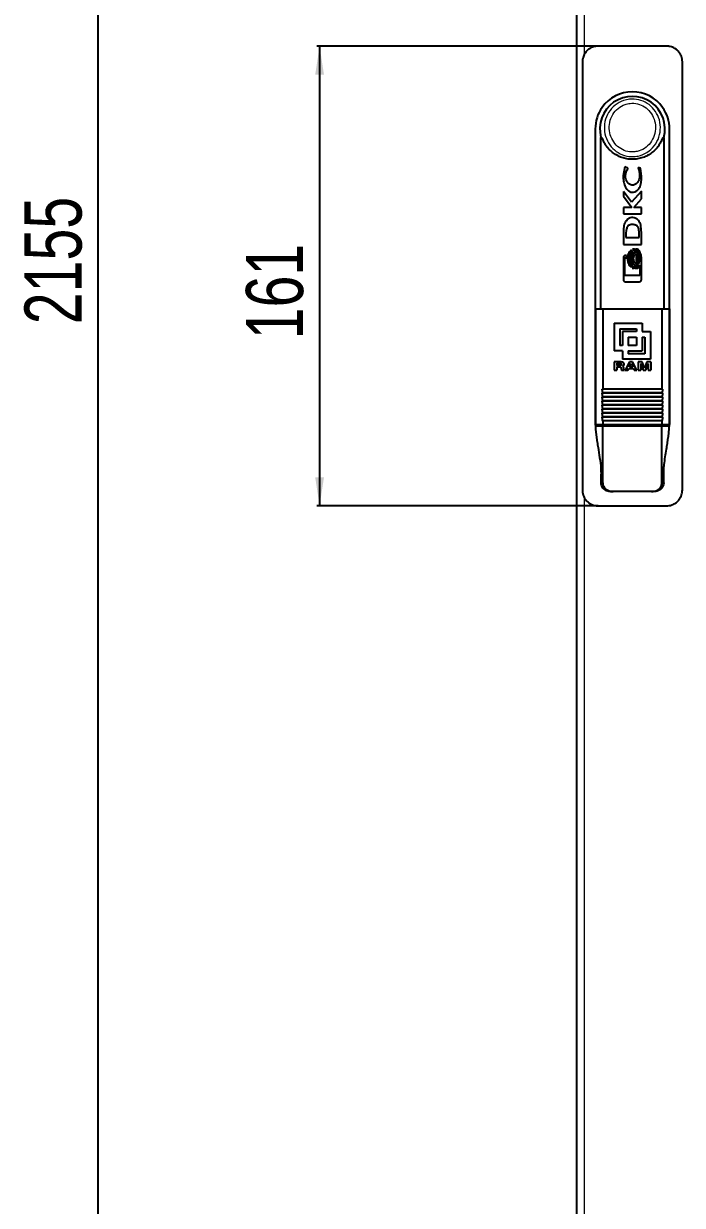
# Model space of a CAD drawing. Header units: millimetres. Extents: x -197 to 1349, y -1456 to 1043.
# Drawn here: x -197.2 to 33.4, y -529 to -115.1 of the extents above; entities that cross this region are included whole.
import ezdxf

# ---------------------------------------------------------------- set-up
doc = ezdxf.new("R2010")
doc.units = ezdxf.units.MM
doc.layers.add('FORMAT', color=7, linetype='Continuous')
doc.styles.add('SLDTEXTSTYLE0', font='TXT', dxfattribs={"width": 0.75})
doc.dimstyles.new('SLDDIMSTYLE0', dxfattribs={"dimtxt": 20, "dimasz": 10, "dimexe": 0, "dimexo": 0.0625, "dimgap": 5, "dimtad": 2, "dimdec": 1, "dimrnd": 1e-09, "dimzin": 12, "dimdsep": 46, "dimtxsty": 'SLDTEXTSTYLE0', "dimsah": 1, "dimcen": 0.09, "dimadec": 0, "dimazin": 3, "dimtfac": 1, "dimtofl": 0, "dimtmove": 0, "dimatfit": 3, "dimfxl": 0, "dimfrac": 2, "dimtolj": 1, "dimtzin": 12, "dimarcsym": 0})

# ---------------------------------------------------------------- blocks, each defined once
blk = doc.blocks.new('_D_1')
at = {"layer": 'FORMAT'}
for p, q in [((-3.58, 874.03), (-172.12, 874.03)), ((-171.12, -1280.97), (-171.12, 874.03)), ((-3.58, -1280.97), (-172.12, -1280.97))]:
    blk.add_line(p, q, dxfattribs=at)
for points in [[(-171.12, 874.03), (-172.65, 864.03), (-169.58, 864.03)], [(-171.12, -1280.97), (-169.58, -1270.97), (-172.65, -1270.97)]]:
    blk.add_solid(points, dxfattribs=at)
at = {"layer": 'FORMAT', "insert": (-196.9, -220.38), "char_height": 20, "attachment_point": 1, "rotation": 90, "style": 'SLDTEXTSTYLE0'}
blk.add_mtext('2155', dxfattribs=at)
blk = doc.blocks.new('_D_2')
at = {"layer": 'FORMAT'}
for p, q in [((3.92, -122.97), (-94.58, -122.97)), ((-93.58, -122.97), (-93.58, -283.97)), ((3.92, -283.97), (-94.58, -283.97))]:
    blk.add_line(p, q, dxfattribs=at)
for points in [[(-93.58, -122.97), (-95.12, -132.97), (-92.04, -132.97)], [(-93.58, -283.97), (-92.04, -273.97), (-95.12, -273.97)]]:
    blk.add_solid(points, dxfattribs=at)
at = {"layer": 'FORMAT', "insert": (-119.36, -225.64), "char_height": 20, "attachment_point": 1, "rotation": 90, "style": 'SLDTEXTSTYLE0'}
blk.add_mtext('161', dxfattribs=at)

msp = doc.modelspace()

# ---------------------------------------------------------------- linework, layer by layer
at = {"color": 7, "linetype": 'Continuous', "lineweight": 25}
for p, q in [((-3.57, -1280.97), (-3.57, 874.03)), ((27.93, -122.97), (3.93, -122.97)), ((-1.57, -128.47), (-1.57, -278.47)), ((33.43, -278.47), (33.43, -128.47)), ((2.93, -151.97), (2.93, -254.97)), ((28.93, -254.97), (28.93, -151.97)), ((4.93, -214.97), (4.93, -154.97)), ((4.93, -154.97), (4.93, -154.97)), ((26.93, -154.97), (26.93, -214.97)), ((26.93, -154.97), (26.93, -154.97)), ((13.23, -165.3), (12.7, -168.45)), ((14.31, -165.67), (13.23, -165.3)), ((18.72, -165.7), (17.91, -165.42)), ((17.91, -165.42), (17.91, -165.65)), ((14.31, -165.97), (14.31, -165.67)), ((19.15, -168.48), (18.72, -165.7)), ((19.07, -173.76), (15.57, -177.64)), ((19.07, -176.5), (19.07, -173.76)), ((15.57, -177.64), (12.78, -173.85)), ((12.78, -173.85), (12.78, -175.54)), ((12.78, -175.54), (15.74, -179.53)), ((16.43, -179.53), (19.07, -176.5)), ((15.74, -179.53), (12.78, -179.53)), ((12.78, -179.53), (12.78, -181.76)), ((12.78, -181.76), (19.07, -181.76)), ((19.07, -179.53), (16.43, -179.53)), ((19.07, -181.76), (19.07, -179.53)), ((19.05, -187.33), (18.87, -185.71)), ((12.79, -188.16), (12.79, -192.39)), ((13.74, -187.5), (13.66, -188.47)), ((13.66, -188.47), (13.66, -190.03)), ((13.66, -190.03), (18.3, -190.03)), ((18.3, -190.03), (18.3, -188.6)), ((19.08, -188.33), (19.05, -187.33)), ((19.08, -188.35), (19.08, -188.33)), ((19.08, -188.37), (19.08, -188.35)), ((19.08, -192.39), (19.08, -188.37)), ((12.79, -192.39), (19.08, -192.39)), ((15.89, -194.62), (15.66, -194.48)), ((16.63, -194.1), (15.95, -194.1)), ((17.72, -194.1), (17.02, -194.1)), ((12.78, -196.98), (12.78, -204.82)), ((13.29, -203.36), (13.29, -197.12)), ((13.29, -197.12), (13.87, -197.12)), ((13.87, -196.33), (13.44, -196.33)), ((13.87, -197.12), (13.87, -196.33)), ((16.26, -195.02), (16.03, -194.74)), ((16.37, -197.4), (16.64, -195.84)), ((16.65, -198.97), (16.37, -197.4)), ((16.64, -195.84), (16.41, -195.27)), ((19.07, -204.82), (19.07, -196.98)), ((15.6, -200.29), (15.87, -200.16)), ((15.8, -200.76), (16.48, -200.76)), ((16.02, -200.04), (16.26, -199.77)), ((16.42, -199.53), (16.65, -198.97)), ((16.87, -200.76), (17.57, -200.76)), ((18.59, -199.68), (18.59, -203.36)), ((18.59, -203.36), (13.29, -203.36)), ((13.44, -205.47), (18.41, -205.47)), ((2.96, -214.97), (2.96, -255.47)), ((2.96, -214.97), (5.58, -214.97)), ((5.58, -214.97), (26.27, -214.97)), ((5.58, -214.97), (5.58, -242.97)), ((26.27, -214.97), (26.27, -242.97)), ((26.27, -214.97), (28.89, -214.97)), ((28.89, -214.97), (28.89, -255.47)), ((9.58, -219.97), (19.34, -219.97)), ((9.58, -219.97), (9.58, -229.73)), ((11.54, -221.93), (11.54, -227.78)), ((11.54, -221.93), (17.39, -221.93)), ((12.51, -222.9), (12.51, -227.78)), ((17.39, -222.9), (12.51, -222.9)), ((17.39, -221.93), (17.39, -222.9)), ((19.34, -219.97), (19.34, -222.9)), ((19.34, -222.9), (22.27, -222.9)), ((22.27, -222.9), (22.27, -232.66)), ((14.46, -224.85), (14.46, -227.78)), ((14.46, -224.85), (17.39, -224.85)), ((17.39, -224.85), (17.39, -227.78)), ((19.34, -224.85), (19.34, -229.73)), ((19.34, -224.85), (20.32, -224.85)), ((20.32, -224.85), (20.32, -230.71)), ((12.51, -229.73), (9.58, -229.73)), ((12.51, -227.78), (11.54, -227.78)), ((12.51, -229.73), (12.51, -232.66)), ((17.39, -227.78), (14.46, -227.78)), ((14.46, -229.73), (14.46, -230.71)), ((14.46, -229.73), (19.34, -229.73)), ((20.32, -230.71), (14.46, -230.71)), ((11.65, -233.54), (9.59, -233.54)), ((9.59, -233.54), (9.59, -236.51)), ((10.46, -234.03), (10.46, -234.83)), ((10.46, -234.03), (11.53, -234.03)), ((11.49, -234.83), (10.46, -234.83)), ((10.46, -235.33), (10.46, -236.51)), ((10.46, -235.33), (11.39, -235.33)), ((12.02, -235.81), (12.04, -236.12)), ((22.27, -232.66), (12.51, -232.66)), ((12.96, -236.07), (12.94, -235.71)), ((14.97, -233.54), (13.43, -236.51)), ((14.37, -236.51), (14.65, -235.9)), ((14.65, -235.9), (16.32, -235.9)), ((14.88, -235.4), (15.48, -234.13)), ((16.08, -235.4), (14.88, -235.4)), ((15.99, -233.54), (14.97, -233.54)), ((15.48, -234.13), (16.08, -235.4)), ((17.54, -236.51), (15.99, -233.54)), ((16.32, -235.9), (16.61, -236.51)), ((19.31, -233.54), (18, -233.54)), ((18, -233.54), (18, -236.51)), ((18.84, -234.11), (18.84, -236.51)), ((18.84, -234.11), (19.71, -236.51)), ((20.17, -235.8), (19.31, -233.54)), ((21.02, -233.54), (20.17, -235.8)), ((20.63, -236.51), (21.5, -234.11)), ((22.34, -233.54), (21.02, -233.54)), ((21.5, -234.11), (21.5, -236.51)), ((22.34, -233.54), (22.34, -236.51)), ((9.59, -236.51), (10.46, -236.51)), ((12.17, -236.51), (13.13, -236.51)), ((12.96, -236.07), (12.96, -236.08)), ((13.13, -236.41), (13.13, -236.51)), ((13.43, -236.51), (14.37, -236.51)), ((16.61, -236.51), (17.54, -236.51)), ((18, -236.51), (18.84, -236.51)), ((19.71, -236.51), (20.63, -236.51)), ((21.5, -236.51), (22.34, -236.51)), ((5.33, -243.07), (5.53, -243.07)), ((26.32, -243.07), (5.53, -243.07)), ((26.32, -243.07), (26.53, -243.07)), ((26.32, -244.47), (5.53, -244.47)), ((26.32, -245.87), (5.53, -245.87)), ((26.32, -247.27), (5.53, -247.27)), ((26.32, -248.67), (5.53, -248.67)), ((26.32, -250.07), (5.53, -250.07)), ((26.32, -251.47), (5.53, -251.47)), ((2.96, -255.47), (5.58, -255.47)), ((2.96, -255.97), (5.58, -255.97)), ((4.93, -255.97), (4.93, -255.47)), ((26.32, -252.87), (5.53, -252.87)), ((5.58, -254.18), (5.58, -255.47)), ((5.58, -255.47), (26.27, -255.47)), ((5.58, -275.97), (5.58, -255.97)), ((5.58, -255.97), (26.27, -255.97)), ((26.27, -254.18), (26.27, -255.47)), ((26.27, -255.47), (28.89, -255.47)), ((26.27, -275.97), (26.27, -255.97)), ((26.27, -255.97), (28.89, -255.97)), ((26.93, -255.47), (26.93, -255.97)), ((4.97, -275.97), (4.97, -272.89)), ((26.89, -275.97), (26.89, -272.89)), ((9.2, -278.97), (8.27, -278.97)), ((22.66, -278.97), (9.2, -278.97)), ((23.59, -278.97), (22.66, -278.97)), ((3.93, -283.97), (27.93, -283.97))]:
    msp.add_line(p, q, dxfattribs=at)
at = {"color": 8, "linetype": 'Continuous', "lineweight": 18}
for p, q in [((-0.97, 871.43), (-0.97, -126)), ((5.58, -242.97), (26.27, -242.97)), ((4.97, -275.97), (5.58, -275.97)), ((26.27, -275.97), (26.89, -275.97)), ((-0.97, -280.97), (-0.97, -1278.37))]:
    msp.add_line(p, q, dxfattribs=at)
at = {"color": 7, "linetype": 'Continuous', "lineweight": 25}
for centre, radius, start, end in [((15.93, -151.97), 11.4, 344.7449, 195.2575), ((15.93, -151.97), 13, 35.3944, 144.6056), ((15.93, -151.97), 13, 144.6056, 180), ((15.93, -151.97), 13, 0, 35.3944), ((15.93, -254.97), 13, 180, 184.4117), ((15.93, -254.97), 13, 355.5883, 0)]:
    msp.add_arc(centre, radius, start, end, dxfattribs=at)
for points, knots in [([(3.93, -122.97), (3.85, -122.97), (3.62, -122.98), (3.24, -123.01), (2.78, -123.09), (2.4, -123.19), (2, -123.32), (1.58, -123.49), (1.11, -123.74), (0.75, -123.98), (0.35, -124.28), (-0.08, -124.68), (-0.47, -125.16), (-0.82, -125.67), (-1.11, -126.22), (-1.32, -126.8), (-1.46, -127.35), (-1.55, -127.86), (-1.57, -128.27), (-1.57, -128.47)], [0, 0, 0, 0, 0.026495, 0.079728, 0.133428, 0.187603, 0.214828, 0.281033, 0.343431, 0.401461, 0.429631, 0.518987, 0.603551, 0.644369, 0.733725, 0.818289, 0.859107, 0.929331, 1, 1, 1, 1]), ([(33.43, -128.47), (33.41, -128.17), (33.38, -127.55), (33.14, -126.65), (32.76, -125.8), (32.25, -125.03), (31.61, -124.35), (30.86, -123.79), (30.03, -123.36), (29.25, -123.12), (28.54, -122.99), (28.13, -122.98), (27.93, -122.97)], [0, 0, 0, 0, 0.105841, 0.214751, 0.320592, 0.429503, 0.535345, 0.644257, 0.7501, 0.859012, 0.929074, 1, 1, 1, 1]), ([(26.93, -154.97), (26.89, -155.07), (26.82, -155.25), (26.68, -155.28), (26.56, -155.26), (26.51, -155.19), (26.49, -155.2), (26.46, -155.24), (26.38, -155.38), (26.21, -155.75), (25.97, -156.34), (25.51, -157.22), (24.82, -158.28), (23.77, -159.49), (22.45, -160.59), (20.87, -161.52), (19.14, -162.19), (17.32, -162.57), (15.43, -162.64), (13.56, -162.41), (11.74, -161.86), (10.06, -161.03), (8.53, -159.91), (7.38, -158.72), (6.53, -157.54), (6.03, -156.64), (5.7, -155.89), (5.52, -155.48), (5.41, -155.26), (5.38, -155.21), (5.36, -155.19), (5.33, -155.21), (5.24, -155.28), (5.12, -155.29), (5, -155.18), (4.95, -155.04), (4.93, -154.97)], [0, 0, 0, 0, 0.029866, 0.060771, 0.080581, 0.084244, 0.085862, 0.08847, 0.091879, 0.103764, 0.126235, 0.148889, 0.193609, 0.239219, 0.292874, 0.34803, 0.402686, 0.458886, 0.514249, 0.571205, 0.626758, 0.683939, 0.739166, 0.796042, 0.832708, 0.869862, 0.888172, 0.906854, 0.910284, 0.912985, 0.914825, 0.916689, 0.924521, 0.95598, 0.977796, 1, 1, 1, 1]), ([(12.7, -168.45), (12.73, -169.05), (12.78, -170.23), (13.28, -171.93), (14.02, -173.25), (14.85, -173.9), (15.4, -174.13), (15.7, -174.15), (15.85, -174.16)], [0, 0, 0, 0, 0.250282, 0.499393, 0.748791, 0.874699, 0.937286, 1, 1, 1, 1]), ([(13.52, -168.4), (13.56, -167.96), (13.62, -167.08), (14.08, -166.34), (14.31, -165.97)], [0, 0, 0, 0, 0.500963, 1, 1, 1, 1]), ([(16, -171.66), (15.81, -171.64), (15.43, -171.61), (14.92, -171.35), (14.48, -170.99), (14.01, -170.4), (13.61, -169.53), (13.55, -168.77), (13.52, -168.4)], [0, 0, 0, 0, 0.124416, 0.248357, 0.373982, 0.500169, 0.7494, 1, 1, 1, 1]), ([(15.85, -174.16), (16.15, -174.14), (16.77, -174.08), (17.6, -173.62), (18.21, -172.92), (18.76, -171.82), (19.1, -170.31), (19.14, -169.09), (19.15, -168.48)], [0, 0, 0, 0, 0.125262, 0.250124, 0.375384, 0.500707, 0.750322, 1, 1, 1, 1]), ([(18.47, -168.4), (18.44, -168.77), (18.39, -169.52), (17.99, -170.4), (17.52, -170.99), (17.08, -171.35), (16.57, -171.61), (16.19, -171.64), (16, -171.66)], [0, 0, 0, 0, 0.249965, 0.497821, 0.623014, 0.748581, 0.874284, 1, 1, 1, 1]), ([(17.91, -165.65), (18.08, -166.09), (18.41, -166.98), (18.45, -167.92), (18.47, -168.4)], [0, 0, 0, 0, 0.500084, 1, 1, 1, 1]), ([(13.44, -184.63), (13.31, -184.9), (13.05, -185.45), (12.84, -186.65), (12.81, -187.56), (12.79, -188.16)], [0, 0, 0, 0, 0.249362, 0.499672, 1, 1, 1, 1]), ([(18.87, -185.71), (18.78, -185.41), (18.6, -184.82), (18.09, -184.03), (17.4, -183.39), (16.54, -182.99), (15.59, -182.94), (14.7, -183.25), (13.96, -183.85), (13.61, -184.37), (13.44, -184.63)], [0, 0, 0, 0, 0.125557, 0.25014, 0.375477, 0.500068, 0.624419, 0.749377, 0.874071, 1, 1, 1, 1]), ([(15.95, -185.48), (15.66, -185.48), (15.24, -185.5), (14.7, -185.68), (14.34, -185.92), (14.1, -186.27), (13.89, -186.8), (13.8, -187.22), (13.74, -187.5)], [0, 0, 0, 0, 0.249432, 0.37514, 0.499356, 0.623458, 0.749245, 1, 1, 1, 1]), ([(18.3, -188.6), (18.29, -188.23), (18.27, -187.48), (18.07, -186.53), (17.59, -185.93), (16.92, -185.52), (16.34, -185.5), (15.95, -185.48)], [0, 0, 0, 0, 0.248427, 0.497372, 0.622903, 0.74851, 1, 1, 1, 1]), ([(15.66, -194.48), (15.53, -194.54), (15.27, -194.66), (14.86, -195.07), (14.5, -195.7), (14.25, -196.54), (14.22, -197.11), (14.21, -197.4)], [0, 0, 0, 0, 0.1246, 0.248977, 0.500405, 0.749333, 1, 1, 1, 1]), ([(15.95, -194.1), (16.08, -194.19), (16.34, -194.36), (16.72, -194.86), (17.18, -195.85), (17.25, -196.78), (17.3, -197.4)], [0, 0, 0, 0, 0.1256783, 0.2511395, 0.5015899, 1, 1, 1, 1]), ([(17.97, -197.4), (17.92, -196.78), (17.86, -195.85), (17.39, -194.87), (17.02, -194.36), (16.76, -194.19), (16.63, -194.1)], [0, 0, 0, 0, 0.496168, 0.747703, 0.874111, 1, 1, 1, 1]), ([(17.02, -194.1), (17.15, -194.19), (17.41, -194.36), (17.78, -194.86), (18.25, -195.85), (18.32, -196.78), (18.36, -197.4)], [0, 0, 0, 0, 0.125677, 0.251137, 0.501585, 1, 1, 1, 1]), ([(19.07, -196.98), (19.05, -196.7), (19, -196.16), (18.71, -195.39), (18.38, -194.78), (18.06, -194.34), (17.83, -194.18), (17.72, -194.1)], [0, 0, 0, 0, 0.249822, 0.49931, 0.748741, 0.874879, 1, 1, 1, 1]), ([(13.44, -196.33), (13.36, -196.34), (13.19, -196.36), (12.97, -196.51), (12.84, -196.68), (12.79, -196.85), (12.79, -196.93), (12.78, -196.98)], [0, 0, 0, 0, 0.249445, 0.498999, 0.74851, 0.873859, 1, 1, 1, 1]), ([(14.21, -197.4), (14.22, -197.68), (14.25, -198.24), (14.49, -199.05), (14.83, -199.68), (15.23, -200.09), (15.48, -200.23), (15.6, -200.29)], [0, 0, 0, 0, 0.248731, 0.497377, 0.750528, 0.875233, 1, 1, 1, 1]), ([(14.72, -197.4), (14.77, -196.88), (14.84, -196.1), (15.29, -195.14), (15.69, -194.79), (15.89, -194.62)], [0, 0, 0, 0, 0.4989654, 0.749922, 1, 1, 1, 1]), ([(15.87, -200.16), (15.67, -199.98), (15.28, -199.64), (14.84, -198.68), (14.77, -197.91), (14.72, -197.4)], [0, 0, 0, 0, 0.249575, 0.500842, 1, 1, 1, 1]), ([(16.03, -194.74), (15.86, -194.92), (15.52, -195.27), (15.13, -196.18), (15.06, -196.91), (15.02, -197.4)], [0, 0, 0, 0, 0.2501927, 0.5001584, 1, 1, 1, 1]), ([(15.02, -197.4), (15.06, -197.88), (15.13, -198.61), (15.52, -199.51), (15.85, -199.86), (16.02, -200.04)], [0, 0, 0, 0, 0.499584, 0.749527, 1, 1, 1, 1]), ([(15.53, -197.4), (15.56, -196.97), (15.6, -196.34), (15.9, -195.54), (16.14, -195.2), (16.26, -195.02)], [0, 0, 0, 0, 0.50146, 0.750257, 1, 1, 1, 1]), ([(16.26, -199.77), (16.14, -199.59), (15.9, -199.25), (15.61, -198.45), (15.56, -197.82), (15.53, -197.4)], [0, 0, 0, 0, 0.2508953, 0.500775, 1, 1, 1, 1]), ([(17.3, -197.4), (17.25, -198.04), (17.17, -199.01), (16.66, -200.03), (16.24, -200.54), (15.95, -200.69), (15.8, -200.76)], [0, 0, 0, 0, 0.497146, 0.748374, 0.87465, 1, 1, 1, 1]), ([(16.41, -195.27), (16.25, -195.6), (15.91, -196.27), (15.88, -197.02), (15.86, -197.4)], [0, 0, 0, 0, 0.498433, 1, 1, 1, 1]), ([(15.86, -197.4), (15.87, -197.77), (15.91, -198.52), (16.25, -199.19), (16.42, -199.53)], [0, 0, 0, 0, 0.501471, 1, 1, 1, 1]), ([(16.48, -200.76), (16.62, -200.69), (16.91, -200.54), (17.33, -200.03), (17.84, -199.02), (17.92, -198.04), (17.97, -197.4)], [0, 0, 0, 0, 0.125292, 0.251009, 0.501049, 1, 1, 1, 1]), ([(18.36, -197.4), (18.31, -198.04), (18.24, -199.01), (17.73, -200.03), (17.3, -200.54), (17.01, -200.69), (16.87, -200.76)], [0, 0, 0, 0, 0.497154, 0.74838, 0.874653, 1, 1, 1, 1]), ([(17.57, -200.76), (17.68, -200.71), (17.91, -200.6), (18.28, -200.24), (18.46, -199.91), (18.59, -199.68)], [0, 0, 0, 0, 0.248111, 0.495863, 1, 1, 1, 1]), ([(12.78, -204.82), (12.79, -204.87), (12.79, -204.95), (12.84, -205.12), (12.97, -205.29), (13.18, -205.44), (13.36, -205.46), (13.44, -205.47)], [0, 0, 0, 0, 0.125388, 0.250591, 0.500192, 0.749805, 1, 1, 1, 1]), ([(18.41, -205.47), (18.5, -205.46), (18.67, -205.44), (18.89, -205.3), (19.01, -205.12), (19.06, -204.95), (19.07, -204.87), (19.07, -204.82)], [0, 0, 0, 0, 0.249437, 0.498997, 0.748516, 0.87386, 1, 1, 1, 1]), ([(11.39, -235.33), (11.5, -235.33), (11.66, -235.33), (11.83, -235.39), (11.92, -235.46), (11.98, -235.56), (12.01, -235.68), (12.02, -235.77), (12.02, -235.81)], [0, 0, 0, 0, 0.362307, 0.499762, 0.603895, 0.707751, 0.888159, 1, 1, 1, 1]), ([(12.18, -234.43), (12.17, -234.47), (12.17, -234.55), (12.11, -234.65), (12.02, -234.74), (11.82, -234.82), (11.63, -234.83), (11.49, -234.83)], [0, 0, 0, 0, 0.144848, 0.259554, 0.374146, 0.548842, 1, 1, 1, 1]), ([(11.53, -234.03), (11.67, -234.04), (11.85, -234.04), (12.05, -234.15), (12.13, -234.24), (12.17, -234.33), (12.17, -234.4), (12.18, -234.43)], [0, 0, 0, 0, 0.464779, 0.639498, 0.766783, 0.894486, 1, 1, 1, 1]), ([(13.05, -234.37), (13.04, -234.28), (13.03, -234.12), (12.92, -233.91), (12.73, -233.74), (12.31, -233.56), (11.92, -233.54), (11.65, -233.54)], [0, 0, 0, 0, 0.149141, 0.264134, 0.378852, 0.560232, 1, 1, 1, 1]), ([(12.42, -235.07), (12.53, -235.03), (12.71, -234.98), (12.91, -234.81), (13.02, -234.62), (13.05, -234.47), (13.05, -234.38), (13.05, -234.37)], [0, 0, 0, 0, 0.331473, 0.546481, 0.762526, 0.960277, 1, 1, 1, 1]), ([(12.94, -235.71), (12.93, -235.61), (12.91, -235.45), (12.8, -235.26), (12.64, -235.13), (12.5, -235.09), (12.42, -235.07)], [0, 0, 0, 0, 0.336422, 0.52346, 0.710673, 1, 1, 1, 1]), ([(12.04, -236.12), (12.04, -236.16), (12.05, -236.23), (12.07, -236.35), (12.12, -236.45), (12.16, -236.5), (12.17, -236.51)], [0, 0, 0, 0, 0.2561394, 0.5126978, 0.9190221, 1, 1, 1, 1]), ([(13.13, -236.41), (13.1, -236.4), (13.05, -236.38), (12.99, -236.3), (12.96, -236.2), (12.96, -236.12), (12.96, -236.08)], [0, 0, 0, 0, 0.20263, 0.420406, 0.728008, 1, 1, 1, 1]), ([(5.58, -244.37), (5.54, -244.16), (5.47, -243.83), (5.39, -243.4), (5.35, -243.18), (5.33, -243.07)], [0, 0, 0, 0, 0.499993, 0.749996, 1, 1, 1, 1]), ([(5.53, -243.07), (5.54, -243.07), (5.55, -243.07), (5.57, -243.04), (5.58, -243.01), (5.58, -242.99), (5.58, -242.98), (5.58, -242.97)], [0, 0, 0, 0, 0.295691, 0.568687, 0.759853, 0.951912, 1, 1, 1, 1]), ([(26.27, -242.97), (26.27, -242.98), (26.27, -243), (26.28, -243.03), (26.29, -243.05), (26.31, -243.07), (26.32, -243.07), (26.32, -243.07)], [0, 0, 0, 0, 0.1717087, 0.3429843, 0.5250053, 0.735802, 1, 1, 1, 1]), ([(26.53, -243.07), (26.51, -243.18), (26.46, -243.45), (26.37, -243.89), (26.3, -244.21), (26.27, -244.37)], [0, 0, 0, 0, 0.249996, 0.624995, 1, 1, 1, 1]), ([(5.58, -245.77), (5.54, -245.56), (5.47, -245.23), (5.39, -244.8), (5.35, -244.58), (5.33, -244.47)], [0, 0, 0, 0, 0.499993, 0.749996, 1, 1, 1, 1]), ([(5.58, -247.17), (5.54, -246.96), (5.47, -246.63), (5.39, -246.2), (5.35, -245.98), (5.33, -245.87)], [0, 0, 0, 0, 0.499993, 0.749996, 1, 1, 1, 1]), ([(5.58, -248.57), (5.54, -248.36), (5.47, -248.03), (5.39, -247.6), (5.35, -247.38), (5.33, -247.27)], [0, 0, 0, 0, 0.499993, 0.749996, 1, 1, 1, 1]), ([(5.53, -244.47), (5.54, -244.47), (5.55, -244.47), (5.57, -244.44), (5.58, -244.41), (5.58, -244.39), (5.58, -244.38), (5.58, -244.37)], [0, 0, 0, 0, 0.295691, 0.568687, 0.759853, 0.951912, 1, 1, 1, 1]), ([(5.53, -245.87), (5.54, -245.87), (5.55, -245.87), (5.57, -245.84), (5.58, -245.81), (5.58, -245.79), (5.58, -245.78), (5.58, -245.77)], [0, 0, 0, 0, 0.2956914, 0.5686867, 0.7598531, 0.9519121, 1, 1, 1, 1]), ([(5.53, -247.27), (5.54, -247.27), (5.55, -247.27), (5.57, -247.24), (5.58, -247.21), (5.58, -247.19), (5.58, -247.18), (5.58, -247.17)], [0, 0, 0, 0, 0.2956914, 0.5686867, 0.7598531, 0.9519121, 1, 1, 1, 1]), ([(26.27, -244.37), (24.35, -244.37), (20.5, -244.37), (13.57, -244.37), (8.61, -244.37), (5.58, -244.37)], [0, 0, 0, 0, 0.280051, 0.560047, 1, 1, 1, 1]), ([(26.27, -245.77), (24.35, -245.77), (20.5, -245.77), (13.57, -245.77), (8.61, -245.77), (5.58, -245.77)], [0, 0, 0, 0, 0.280051, 0.560047, 1, 1, 1, 1]), ([(26.27, -247.17), (24.35, -247.17), (20.5, -247.17), (13.57, -247.17), (8.61, -247.17), (5.58, -247.17)], [0, 0, 0, 0, 0.280051, 0.560047, 1, 1, 1, 1]), ([(26.27, -244.37), (26.27, -244.38), (26.27, -244.4), (26.28, -244.43), (26.29, -244.45), (26.31, -244.47), (26.32, -244.47), (26.32, -244.47)], [0, 0, 0, 0, 0.171709, 0.342984, 0.525005, 0.735802, 1, 1, 1, 1]), ([(26.53, -244.47), (26.51, -244.58), (26.46, -244.85), (26.37, -245.29), (26.3, -245.61), (26.27, -245.77)], [0, 0, 0, 0, 0.249996, 0.624995, 1, 1, 1, 1]), ([(26.27, -245.77), (26.27, -245.78), (26.27, -245.8), (26.28, -245.83), (26.29, -245.85), (26.31, -245.87), (26.32, -245.87), (26.32, -245.87)], [0, 0, 0, 0, 0.1717087, 0.3429843, 0.5250053, 0.735802, 1, 1, 1, 1]), ([(26.53, -245.87), (26.51, -245.98), (26.46, -246.25), (26.37, -246.69), (26.3, -247.01), (26.27, -247.17)], [0, 0, 0, 0, 0.249996, 0.624995, 1, 1, 1, 1]), ([(26.27, -247.17), (26.27, -247.18), (26.27, -247.2), (26.28, -247.23), (26.29, -247.25), (26.31, -247.27), (26.32, -247.27), (26.32, -247.27)], [0, 0, 0, 0, 0.171709, 0.342984, 0.525005, 0.735802, 1, 1, 1, 1]), ([(26.53, -247.27), (26.51, -247.38), (26.46, -247.65), (26.37, -248.09), (26.3, -248.41), (26.27, -248.57)], [0, 0, 0, 0, 0.249996, 0.6249953, 1, 1, 1, 1]), ([(5.58, -249.97), (5.54, -249.76), (5.47, -249.43), (5.39, -249), (5.35, -248.78), (5.33, -248.67)], [0, 0, 0, 0, 0.4999933, 0.7499958, 1, 1, 1, 1]), ([(5.58, -251.37), (5.54, -251.16), (5.47, -250.83), (5.39, -250.4), (5.35, -250.18), (5.33, -250.07)], [0, 0, 0, 0, 0.499993, 0.749996, 1, 1, 1, 1]), ([(5.58, -252.77), (5.54, -252.56), (5.47, -252.23), (5.39, -251.8), (5.35, -251.58), (5.33, -251.47)], [0, 0, 0, 0, 0.499993, 0.749996, 1, 1, 1, 1]), ([(5.53, -248.67), (5.54, -248.67), (5.55, -248.67), (5.57, -248.64), (5.58, -248.61), (5.58, -248.59), (5.58, -248.58), (5.58, -248.57)], [0, 0, 0, 0, 0.295691, 0.568687, 0.759853, 0.951912, 1, 1, 1, 1]), ([(5.53, -250.07), (5.54, -250.07), (5.55, -250.07), (5.57, -250.04), (5.58, -250.01), (5.58, -249.99), (5.58, -249.98), (5.58, -249.97)], [0, 0, 0, 0, 0.295691, 0.568687, 0.759853, 0.951912, 1, 1, 1, 1]), ([(5.53, -251.47), (5.54, -251.47), (5.55, -251.47), (5.57, -251.44), (5.58, -251.41), (5.58, -251.39), (5.58, -251.38), (5.58, -251.37)], [0, 0, 0, 0, 0.295691, 0.568687, 0.759853, 0.951912, 1, 1, 1, 1]), ([(26.27, -248.57), (24.35, -248.57), (20.5, -248.57), (13.57, -248.57), (8.61, -248.57), (5.58, -248.57)], [0, 0, 0, 0, 0.280051, 0.560047, 1, 1, 1, 1]), ([(26.27, -249.97), (24.35, -249.97), (20.5, -249.97), (13.57, -249.97), (8.61, -249.97), (5.58, -249.97)], [0, 0, 0, 0, 0.2800507, 0.5600468, 1, 1, 1, 1]), ([(26.27, -251.37), (24.35, -251.37), (20.5, -251.37), (13.57, -251.37), (8.61, -251.37), (5.58, -251.37)], [0, 0, 0, 0, 0.280051, 0.560047, 1, 1, 1, 1]), ([(26.27, -248.57), (26.27, -248.58), (26.27, -248.6), (26.28, -248.63), (26.29, -248.65), (26.31, -248.67), (26.32, -248.67), (26.32, -248.67)], [0, 0, 0, 0, 0.171709, 0.342984, 0.525005, 0.735802, 1, 1, 1, 1]), ([(26.53, -248.67), (26.51, -248.78), (26.46, -249.05), (26.37, -249.49), (26.3, -249.81), (26.27, -249.97)], [0, 0, 0, 0, 0.249996, 0.624995, 1, 1, 1, 1]), ([(26.27, -249.97), (26.27, -249.98), (26.27, -250), (26.28, -250.03), (26.29, -250.05), (26.31, -250.07), (26.32, -250.07), (26.32, -250.07)], [0, 0, 0, 0, 0.171709, 0.342984, 0.525005, 0.735802, 1, 1, 1, 1]), ([(26.53, -250.07), (26.51, -250.18), (26.46, -250.45), (26.37, -250.89), (26.3, -251.21), (26.27, -251.37)], [0, 0, 0, 0, 0.249996, 0.624995, 1, 1, 1, 1]), ([(26.27, -251.37), (26.27, -251.38), (26.27, -251.4), (26.28, -251.43), (26.29, -251.45), (26.31, -251.47), (26.32, -251.47), (26.32, -251.47)], [0, 0, 0, 0, 0.171709, 0.342984, 0.525005, 0.735802, 1, 1, 1, 1]), ([(26.53, -251.47), (26.51, -251.58), (26.46, -251.85), (26.37, -252.29), (26.3, -252.61), (26.27, -252.77)], [0, 0, 0, 0, 0.249996, 0.624995, 1, 1, 1, 1]), ([(2.96, -255.97), (3.01, -256.6), (3.1, -257.86), (3.32, -259.72), (3.59, -261.59), (3.79, -262.88), (3.9, -263.52)], [0, 0, 0, 0, 0.249645, 0.499697, 0.749684, 1, 1, 1, 1]), ([(5.58, -254.17), (5.54, -253.96), (5.47, -253.63), (5.39, -253.2), (5.35, -252.98), (5.33, -252.87)], [0, 0, 0, 0, 0.499993, 0.749996, 1, 1, 1, 1]), ([(5.53, -252.87), (5.54, -252.87), (5.55, -252.87), (5.57, -252.84), (5.58, -252.81), (5.58, -252.79), (5.58, -252.78), (5.58, -252.77)], [0, 0, 0, 0, 0.295691, 0.568687, 0.759853, 0.951912, 1, 1, 1, 1]), ([(26.27, -252.77), (24.35, -252.77), (20.5, -252.77), (13.57, -252.77), (8.61, -252.77), (5.58, -252.77)], [0, 0, 0, 0, 0.280051, 0.560047, 1, 1, 1, 1]), ([(26.27, -254.17), (24.35, -254.17), (20.5, -254.17), (13.57, -254.17), (8.61, -254.17), (5.58, -254.17)], [0, 0, 0, 0, 0.280051, 0.560047, 1, 1, 1, 1]), ([(26.27, -252.77), (26.27, -252.78), (26.27, -252.8), (26.28, -252.83), (26.29, -252.85), (26.31, -252.87), (26.32, -252.87), (26.32, -252.87)], [0, 0, 0, 0, 0.171709, 0.342984, 0.525005, 0.735802, 1, 1, 1, 1]), ([(26.53, -252.87), (26.51, -252.98), (26.46, -253.25), (26.37, -253.69), (26.3, -254.01), (26.27, -254.17)], [0, 0, 0, 0, 0.249996, 0.624995, 1, 1, 1, 1]), ([(27.96, -263.52), (28.06, -262.88), (28.27, -261.6), (28.53, -259.72), (28.75, -257.87), (28.85, -256.61), (28.89, -255.97)], [0, 0, 0, 0, 0.249412, 0.4992255, 0.7495239, 1, 1, 1, 1]), ([(3.9, -263.52), (4.09, -264.69), (4.48, -267.06), (4.91, -270.27), (4.95, -272.26), (4.97, -272.89)], [0, 0, 0, 0, 0.401015, 0.812371, 1, 1, 1, 1]), ([(26.89, -272.89), (26.9, -272.22), (26.93, -270.86), (27.17, -268.59), (27.53, -266.12), (27.81, -264.39), (27.96, -263.52)], [0, 0, 0, 0, 0.200882, 0.40717, 0.701581, 1, 1, 1, 1]), ([(8.27, -278.97), (7.86, -278.94), (7.06, -278.86), (6, -278.25), (5.27, -277.38), (4.99, -276.57), (4.97, -276.1), (4.97, -275.97)], [0, 0, 0, 0, 0.244194, 0.488981, 0.716656, 0.923156, 1, 1, 1, 1]), ([(5.58, -275.97), (5.62, -276.27), (5.68, -276.86), (6.15, -277.66), (6.85, -278.33), (7.84, -278.82), (8.68, -278.97), (9.15, -278.97), (9.2, -278.97)], [0, 0, 0, 0, 0.169896, 0.33938, 0.519039, 0.726848, 0.970472, 1, 1, 1, 1]), ([(22.66, -278.97), (23.16, -278.92), (24.08, -278.84), (25.19, -278.2), (25.92, -277.38), (26.24, -276.6), (26.26, -276.11), (26.27, -275.97)], [0, 0, 0, 0, 0.292704, 0.526599, 0.722431, 0.919267, 1, 1, 1, 1]), ([(26.89, -275.97), (26.86, -276.29), (26.79, -276.92), (26.3, -277.77), (25.56, -278.45), (24.62, -278.89), (23.93, -278.95), (23.59, -278.97)], [0, 0, 0, 0, 0.1918411, 0.383469, 0.5809611, 0.7934617, 1, 1, 1, 1]), ([(-1.57, -278.47), (-1.57, -278.55), (-1.57, -278.78), (-1.54, -279.16), (-1.46, -279.62), (-1.36, -280), (-1.21, -280.46), (-0.98, -281), (-0.66, -281.53), (-0.29, -282.02), (0.13, -282.48), (0.61, -282.87), (1.07, -283.18), (1.5, -283.42), (1.99, -283.63), (2.4, -283.76), (2.84, -283.87), (3.32, -283.95), (3.72, -283.97), (3.93, -283.97)], [0, 0, 0, 0, 0.026495, 0.079727, 0.133426, 0.187599, 0.214824, 0.304179, 0.388741, 0.429558, 0.518914, 0.603477, 0.644295, 0.710499, 0.772898, 0.830927, 0.859098, 0.929326, 1, 1, 1, 1]), ([(27.93, -283.97), (28.23, -283.96), (28.85, -283.93), (29.75, -283.69), (30.6, -283.31), (31.37, -282.79), (32.05, -282.15), (32.61, -281.41), (33.04, -280.58), (33.28, -279.79), (33.41, -279.08), (33.42, -278.68), (33.43, -278.47)], [0, 0, 0, 0, 0.105843, 0.214755, 0.320598, 0.429511, 0.535354, 0.644266, 0.750109, 0.859021, 0.929078, 1, 1, 1, 1])]:
    msp.add_open_spline(points, degree=3, knots=knots, dxfattribs=at)
at = {"color": 8, "linetype": 'Continuous', "lineweight": 18}
for points, knots in [([(15.93, -161.67), (15.53, -161.66), (14.07, -161.6), (11.59, -160.82), (8.93, -158.9), (6.99, -156.16), (6.01, -152.86), (6.15, -149.36), (7.44, -146.1), (9.74, -143.48), (12.41, -142.02), (15.28, -141.4), (18.19, -141.59), (21.2, -142.86), (23.66, -145.05), (25.3, -147.99), (25.93, -151.38), (25.4, -154.86), (23.75, -157.99), (21.18, -160.32), (18.41, -161.51), (16.61, -161.63), (15.93, -161.67)], [0, 0, 0, 0, 0.01915, 0.070299, 0.121827, 0.174622, 0.228963, 0.28448, 0.340377, 0.39571, 0.449678, 0.484245, 0.535714, 0.587166, 0.639036, 0.692345, 0.747141, 0.802884, 0.858699, 0.913653, 0.967076, 1, 1, 1, 1]), ([(15.93, -160.04), (16.49, -160), (17.98, -159.9), (20.27, -158.89), (22.39, -156.91), (23.74, -154.27), (24.17, -151.34), (23.66, -148.47), (22.31, -145.99), (20.28, -144.13), (17.8, -143.05), (15.39, -142.89), (13.02, -143.42), (10.82, -144.66), (8.93, -146.88), (7.86, -149.63), (7.75, -152.58), (8.56, -155.37), (10.15, -157.69), (12.35, -159.32), (14.39, -159.98), (15.6, -160.02), (15.93, -160.04)], [0, 0, 0, 0, 0.032506, 0.085412, 0.140305, 0.196499, 0.252896, 0.308321, 0.361968, 0.413756, 0.464741, 0.515546, 0.549704, 0.603293, 0.658705, 0.7151, 0.771298, 0.826196, 0.879196, 0.930504, 0.981097, 1, 1, 1, 1])]:
    msp.add_open_spline(points, degree=3, knots=knots, dxfattribs=at)

# ---------------------------------------------------------------- dimensions: what is measured, and where the dimension line sits
at = {"layer": 'FORMAT'}
for base, p1, p2, picture, middle in [((-171.12, 874.03), (-3.57, -1280.97), (-3.57, 874.03), '_D_1', (-171.12, -190.82)), ((-93.58, -283.97), (3.93, -122.97), (3.93, -283.97), '_D_2', (-93.58, -203.47))]:
    dim = msp.add_linear_dim(base=base, p1=p1, p2=p2, angle=90, dimstyle='SLDDIMSTYLE0', dxfattribs=at)
    dim.commit()
    dim.dimension.update_dxf_attribs({"geometry": picture, "text_midpoint": middle, "dimtype": 160})

doc.saveas('drawing.dxf')
